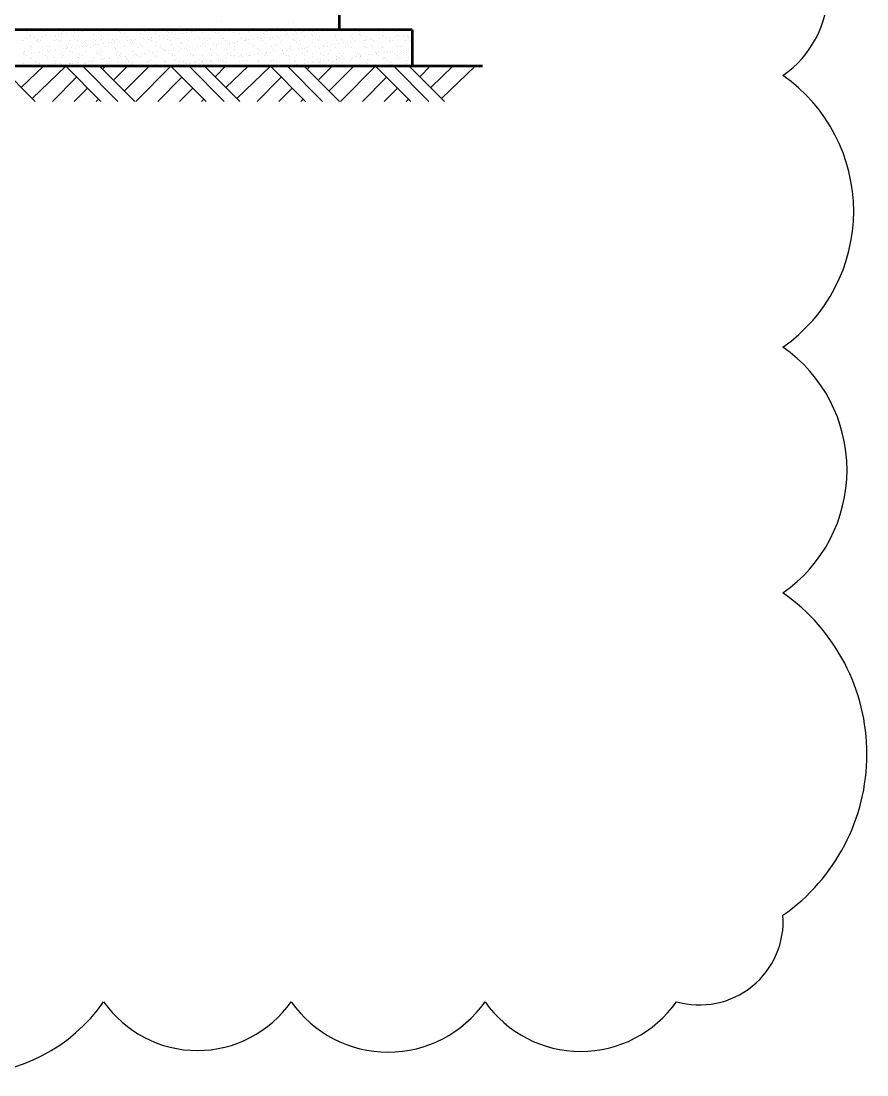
# Model space of a CAD drawing. Extents: x -160 to 364724, y -100 to 7353297.
# Drawn here: x 362354.1 to 362491.3, y 7349036.7 to 7349207.8 of the extents above; entities that cross this region are included whole.
import ezdxf

# ---------------------------------------------------------------- set-up
doc = ezdxf.new("R2010")
doc.units = 0
doc.header["$LTSCALE"] = 5
for name, color, linetype in [('GER-SIMBOLOS', 1, 'Continuous'), ('VEGETAÇÃO', 7, 'Continuous'), ('VISTA 2', 2, 'Continuous'), ('VISTA 3', 3, 'Continuous')]:
    doc.layers.add(name, color=color, linetype=linetype)

msp = doc.modelspace()

# ---------------------------------------------------------------- linework, layer by layer
for centre, radius, start, end in [((362467.761, 7349213.083), 17.286, 305, 55), ((362462.248, 7349176.888), 26.898, 305, 55), ((362463.706, 7349134.903), 24.357, 305, 55), ((362459.362, 7349088.796), 31.929, 305, 55), ((362464.116, 7349061.683), 13.594, 254.04277, 4.04277), ((362344.641, 7349064.592), 27.858, 215, 325), ((362382.677, 7349059.268), 18.576, 215, 325), ((362413.614, 7349059.62), 19.191, 215, 325), ((362444.857, 7349059.482), 18.949, 215, 325)]:
    msp.add_arc(centre, radius, start, end)
at = {"layer": 'GER-SIMBOLOS'}
for p, q in [((362356.335, 7349194.731), (362350.636, 7349200.43)), ((362354.103, 7349196.962), (362357.699, 7349200.43)), ((362355.873, 7349195.193), (362361.304, 7349200.43)), ((362367.003, 7349194.731), (362361.304, 7349200.43)), ((362369.773, 7349194.731), (362364.074, 7349200.43)), ((362372.504, 7349194.731), (362366.804, 7349200.43)), ((362367.376, 7349200.04), (362367.766, 7349200.43)), ((362369.145, 7349198.27), (362371.305, 7349200.43)), ((362370.915, 7349196.5), (362374.845, 7349200.43)), ((362372.685, 7349194.731), (362378.384, 7349200.43)), ((362384.084, 7349194.731), (362378.384, 7349200.43)), ((362387.014, 7349194.731), (362381.315, 7349200.43)), ((362389.544, 7349194.731), (362383.845, 7349200.43)), ((362385.542, 7349198.732), (362387.24, 7349200.43)), ((362387.312, 7349196.962), (362390.908, 7349200.43)), ((362389.082, 7349195.193), (362394.513, 7349200.43)), ((362400.212, 7349194.731), (362394.513, 7349200.43)), ((362402.982, 7349194.731), (362397.283, 7349200.43)), ((362405.712, 7349194.731), (362400.013, 7349200.43)), ((362400.584, 7349200.04), (362400.975, 7349200.43)), ((362402.354, 7349198.27), (362404.514, 7349200.43)), ((362404.124, 7349196.5), (362408.054, 7349200.43)), ((362405.894, 7349194.731), (362411.593, 7349200.43)), ((362417.292, 7349194.731), (362411.593, 7349200.43)), ((362420.223, 7349194.731), (362414.524, 7349200.43)), ((362422.753, 7349194.731), (362417.053, 7349200.43)), ((362418.751, 7349198.732), (362420.449, 7349200.43)), ((362420.521, 7349196.962), (362424.117, 7349200.43)), ((362422.291, 7349195.193), (362427.721, 7349200.43)), ((362359.144, 7349194.731), (362363.065, 7349198.652)), ((362376.241, 7349194.731), (362380.162, 7349198.652)), ((362392.353, 7349194.731), (362396.274, 7349198.652)), ((362409.45, 7349194.731), (362413.371, 7349198.652)), ((362362.683, 7349194.731), (362364.835, 7349196.882)), ((362379.781, 7349194.731), (362381.932, 7349196.882)), ((362395.892, 7349194.731), (362398.043, 7349196.882)), ((362412.99, 7349194.731), (362415.141, 7349196.882)), ((362366.223, 7349194.731), (362366.604, 7349195.112)), ((362383.32, 7349194.731), (362383.702, 7349195.112)), ((362399.432, 7349194.731), (362399.813, 7349195.112)), ((362416.529, 7349194.731), (362416.911, 7349195.112))]:
    msp.add_line(p, q, dxfattribs=at)
at = {"layer": 'VEGETAÇÃO', "color": 1, "linetype": 'Continuous'}
for p, q in [((362371.204, 7349207.118), (362371.204, 7349207.118)), ((362379.941, 7349206.853), (362379.941, 7349206.853)), ((362386.52, 7349207.719), (362386.52, 7349207.719)), ((362395.628, 7349206.782), (362395.628, 7349206.782)), ((362398.214, 7349207.449), (362398.214, 7349207.449)), ((362354.712, 7349206.209), (362354.712, 7349206.209)), ((362354.884, 7349206.02), (362354.884, 7349206.02)), ((362354.921, 7349204.949), (362354.921, 7349204.949)), ((362355.423, 7349205.015), (362355.423, 7349205.015)), ((362355.552, 7349205.44), (362355.552, 7349205.44)), ((362355.638, 7349205.481), (362355.638, 7349205.481)), ((362356.208, 7349205.119), (362356.208, 7349205.119)), ((362356.797, 7349204.802), (362356.797, 7349204.802)), ((362357.519, 7349205.291), (362357.519, 7349205.291)), ((362357.89, 7349206.026), (362357.89, 7349206.026)), ((362358.021, 7349205.357), (362358.021, 7349205.357)), ((362358.164, 7349205.513), (362358.164, 7349205.513)), ((362358.453, 7349206.287), (362358.453, 7349206.287)), ((362358.806, 7349205.461), (362358.806, 7349205.461)), ((362359.414, 7349205.407), (362359.414, 7349205.407)), ((362359.592, 7349205.244), (362359.592, 7349205.244)), ((362359.803, 7349204.807), (362359.803, 7349204.807)), ((362360.117, 7349205.633), (362360.117, 7349205.633)), ((362360.619, 7349205.699), (362360.619, 7349205.699)), ((362360.633, 7349205.501), (362360.633, 7349205.501)), ((362360.895, 7349206.031), (362360.895, 7349206.031)), ((362361.403, 7349205.803), (362361.403, 7349205.803)), ((362362.315, 7349206.254), (362362.315, 7349206.254)), ((362362.493, 7349206.091), (362362.493, 7349206.091)), ((362362.714, 7349205.975), (362362.714, 7349205.975)), ((362362.808, 7349204.813), (362362.808, 7349204.813)), ((362363.217, 7349206.041), (362363.217, 7349206.041)), ((362363.239, 7349205.595), (362363.239, 7349205.595)), ((362363.333, 7349205.321), (362363.333, 7349205.321)), ((362363.901, 7349206.037), (362363.901, 7349206.037)), ((362364.001, 7349206.145), (362364.001, 7349206.145)), ((362365.312, 7349206.317), (362365.312, 7349206.317)), ((362365.765, 7349205.627), (362365.765, 7349205.627)), ((362365.813, 7349204.818), (362365.813, 7349204.818)), ((362366.234, 7349206.168), (362366.234, 7349206.168)), ((362366.906, 7349206.042), (362366.906, 7349206.042)), ((362367.07, 7349204.722), (362367.07, 7349204.722)), ((362367.194, 7349205.288), (362367.194, 7349205.288)), ((362367.372, 7349205.125), (362367.372, 7349205.125)), ((362368.234, 7349205.615), (362368.234, 7349205.615)), ((362368.819, 7349204.824), (362368.819, 7349204.824)), ((362369.597, 7349204.755), (362369.597, 7349204.755)), ((362369.912, 7349206.048), (362369.912, 7349206.048)), ((362370.095, 7349206.135), (362370.095, 7349206.135)), ((362370.273, 7349205.972), (362370.273, 7349205.972)), ((362370.841, 7349205.709), (362370.841, 7349205.709)), ((362371.113, 7349205.203), (362371.113, 7349205.203)), ((362371.824, 7349204.829), (362371.824, 7349204.829)), ((362372.065, 7349204.743), (362372.065, 7349204.743)), ((362372.685, 7349204.789), (362372.685, 7349204.789)), ((362372.917, 7349206.053), (362372.917, 7349206.053)), ((362373.367, 7349205.742), (362373.367, 7349205.742)), ((362373.995, 7349204.962), (362373.995, 7349204.962)), ((362374.014, 7349206.05), (362374.014, 7349206.05)), ((362374.498, 7349205.028), (362374.498, 7349205.028)), ((362374.672, 7349204.837), (362374.672, 7349204.837)), ((362374.83, 7349204.834), (362374.83, 7349204.834)), ((362374.975, 7349205.17), (362374.975, 7349205.17)), ((362375.153, 7349205.007), (362375.153, 7349205.007)), ((362375.282, 7349205.131), (362375.282, 7349205.131)), ((362375.836, 7349205.73), (362375.836, 7349205.73)), ((362375.922, 7349206.059), (362375.922, 7349206.059)), ((362376.593, 7349205.304), (362376.593, 7349205.304)), ((362377.096, 7349205.37), (362377.096, 7349205.37)), ((362377.198, 7349204.869), (362377.198, 7349204.869)), ((362377.835, 7349204.84), (362377.835, 7349204.84)), ((362377.876, 7349206.017), (362377.876, 7349206.017)), ((362377.88, 7349205.473), (362377.88, 7349205.473)), ((362378.054, 7349205.854), (362378.054, 7349205.854)), ((362378.442, 7349205.824), (362378.442, 7349205.824)), ((362378.893, 7349205.084), (362378.893, 7349205.084)), ((362378.928, 7349206.064), (362378.928, 7349206.064)), ((362379.191, 7349205.646), (362379.191, 7349205.646)), ((362379.667, 7349204.857), (362379.667, 7349204.857)), ((362379.693, 7349205.712), (362379.693, 7349205.712)), ((362380.478, 7349205.815), (362380.478, 7349205.815)), ((362380.841, 7349204.845), (362380.841, 7349204.845)), ((362380.969, 7349205.856), (362380.969, 7349205.856)), ((362381.789, 7349205.988), (362381.789, 7349205.988)), ((362381.795, 7349205.931), (362381.795, 7349205.931)), ((362381.933, 7349206.069), (362381.933, 7349206.069)), ((362382.274, 7349204.951), (362382.274, 7349204.951)), ((362382.291, 7349206.054), (362382.291, 7349206.054)), ((362382.755, 7349205.051), (362382.755, 7349205.051)), ((362382.933, 7349204.888), (362382.933, 7349204.888)), ((362383.076, 7349206.157), (362383.076, 7349206.157)), ((362383.437, 7349205.844), (362383.437, 7349205.844)), ((362383.846, 7349204.851), (362383.846, 7349204.851)), ((362384.387, 7349206.33), (362384.387, 7349206.33)), ((362384.8, 7349204.983), (362384.8, 7349204.983)), ((362384.939, 7349206.075), (362384.939, 7349206.075)), ((362385.656, 7349205.898), (362385.656, 7349205.898)), ((362385.834, 7349205.735), (362385.834, 7349205.735)), ((362386.044, 7349205.938), (362386.044, 7349205.938)), ((362386.674, 7349204.966), (362386.674, 7349204.966)), ((362386.851, 7349204.856), (362386.851, 7349204.856)), ((362387.269, 7349204.971), (362387.269, 7349204.971)), ((362387.944, 7349206.08), (362387.944, 7349206.08)), ((362388.57, 7349205.97), (362388.57, 7349205.97)), ((362389.575, 7349205.813), (362389.575, 7349205.813)), ((362389.857, 7349204.862), (362389.857, 7349204.862)), ((362389.875, 7349205.065), (362389.875, 7349205.065)), ((362390.536, 7349204.933), (362390.536, 7349204.933)), ((362390.714, 7349204.77), (362390.714, 7349204.77)), ((362390.95, 7349206.086), (362390.95, 7349206.086)), ((362391.039, 7349205.958), (362391.039, 7349205.958)), ((362391.759, 7349204.801), (362391.759, 7349204.801)), ((362392.402, 7349205.098), (362392.402, 7349205.098)), ((362392.862, 7349204.867), (362392.862, 7349204.867)), ((362393.07, 7349204.974), (362393.07, 7349204.974)), ((362393.437, 7349205.78), (362393.437, 7349205.78)), ((362393.572, 7349205.04), (362393.572, 7349205.04)), ((362393.615, 7349205.617), (362393.615, 7349205.617)), ((362393.646, 7349206.052), (362393.646, 7349206.052)), ((362393.955, 7349206.091), (362393.955, 7349206.091)), ((362394.357, 7349205.143), (362394.357, 7349205.143)), ((362394.454, 7349204.847), (362394.454, 7349204.847)), ((362394.87, 7349205.086), (362394.87, 7349205.086)), ((362395.668, 7349205.316), (362395.668, 7349205.316)), ((362395.868, 7349204.873), (362395.868, 7349204.873)), ((362396.17, 7349205.382), (362396.17, 7349205.382)), ((362396.172, 7349206.084), (362396.172, 7349206.084)), ((362396.955, 7349205.485), (362396.955, 7349205.485)), ((362396.96, 7349206.097), (362396.96, 7349206.097)), ((362397.356, 7349205.694), (362397.356, 7349205.694)), ((362397.477, 7349205.18), (362397.477, 7349205.18)), ((362398.266, 7349205.658), (362398.266, 7349205.658)), ((362398.316, 7349204.814), (362398.316, 7349204.814)), ((362398.641, 7349206.073), (362398.641, 7349206.073)), ((362398.768, 7349205.724), (362398.768, 7349205.724)), ((362398.873, 7349204.878), (362398.873, 7349204.878)), ((362399.552, 7349205.827), (362399.552, 7349205.827)), ((362399.966, 7349206.102), (362399.966, 7349206.102)), ((362400.003, 7349205.212), (362400.003, 7349205.212)), ((362400.863, 7349206), (362400.863, 7349206)), ((362401.217, 7349205.661), (362401.217, 7349205.661)), ((362401.247, 7349206.167), (362401.247, 7349206.167)), ((362401.366, 7349206.066), (362401.366, 7349206.066)), ((362401.395, 7349205.498), (362401.395, 7349205.498)), ((362401.879, 7349204.884), (362401.879, 7349204.884)), ((362402.15, 7349206.169), (362402.15, 7349206.169)), ((362402.235, 7349204.729), (362402.235, 7349204.729)), ((362402.472, 7349205.2), (362402.472, 7349205.2)), ((362402.971, 7349206.108), (362402.971, 7349206.108)), ((362403.461, 7349206.342), (362403.461, 7349206.342)), ((362403.774, 7349206.199), (362403.774, 7349206.199)), ((362404.884, 7349204.889), (362404.884, 7349204.889)), ((362405.079, 7349205.294), (362405.079, 7349205.294)), ((362405.136, 7349205.576), (362405.136, 7349205.576)), ((362405.977, 7349206.113), (362405.977, 7349206.113)), ((362406.242, 7349206.187), (362406.242, 7349206.187)), ((362407.605, 7349205.326), (362407.605, 7349205.326)), ((362407.89, 7349204.895), (362407.89, 7349204.895)), ((362408.849, 7349206.281), (362408.849, 7349206.281)), ((362408.982, 7349206.119), (362408.982, 7349206.119)), ((362408.998, 7349205.543), (362408.998, 7349205.543)), ((362409.176, 7349205.38), (362409.176, 7349205.38)), ((362410.049, 7349204.711), (362410.049, 7349204.711)), ((362410.074, 7349205.314), (362410.074, 7349205.314)), ((362410.834, 7349204.814), (362410.834, 7349204.814)), ((362410.895, 7349204.9), (362410.895, 7349204.9)), ((362411.375, 7349206.313), (362411.375, 7349206.313)), ((362411.988, 7349206.124), (362411.988, 7349206.124)), ((362412.077, 7349206.227), (362412.077, 7349206.227)), ((362412.144, 7349204.986), (362412.144, 7349204.986)), ((362412.647, 7349205.053), (362412.647, 7349205.053)), ((362412.68, 7349205.408), (362412.68, 7349205.408)), ((362412.917, 7349205.457), (362412.917, 7349205.457)), ((362413.431, 7349205.156), (362413.431, 7349205.156)), ((362413.844, 7349206.301), (362413.844, 7349206.301)), ((362413.9, 7349204.905), (362413.9, 7349204.905)), ((362414.742, 7349205.328), (362414.742, 7349205.328)), ((362414.993, 7349206.13), (362414.993, 7349206.13)), ((362415.206, 7349205.44), (362415.206, 7349205.44)), ((362415.245, 7349205.395), (362415.245, 7349205.395)), ((362415.818, 7349206.304), (362415.818, 7349206.304)), ((362416.029, 7349205.498), (362416.029, 7349205.498)), ((362416.778, 7349205.424), (362416.778, 7349205.424)), ((362416.906, 7349204.911), (362416.906, 7349204.911)), ((362416.956, 7349205.261), (362416.956, 7349205.261)), ((362417.34, 7349205.67), (362417.34, 7349205.67)), ((362354.199, 7349204.537), (362354.199, 7349204.537)), ((362354.393, 7349204.526), (362354.393, 7349204.526)), ((362355.664, 7349203.604), (362355.664, 7349203.604)), ((362355.698, 7349203.621), (362355.698, 7349203.621)), ((362356.513, 7349204.56), (362356.513, 7349204.56)), ((362356.691, 7349204.397), (362356.691, 7349204.397)), ((362356.862, 7349204.514), (362356.862, 7349204.514)), ((362357.204, 7349204.542), (362357.204, 7349204.542)), ((362357.53, 7349203.627), (362357.53, 7349203.627)), ((362358.225, 7349203.653), (362358.225, 7349203.653)), ((362358.669, 7349203.609), (362358.669, 7349203.609)), ((362359.469, 7349204.608), (362359.469, 7349204.608)), ((362359.695, 7349203.079), (362359.695, 7349203.079)), ((362360.21, 7349204.548), (362360.21, 7349204.548)), ((362360.431, 7349204.474), (362360.431, 7349204.474)), ((362360.693, 7349203.642), (362360.693, 7349203.642)), ((362361.006, 7349203.252), (362361.006, 7349203.252)), ((362361.392, 7349203.594), (362361.392, 7349203.594)), ((362361.509, 7349203.318), (362361.509, 7349203.318)), ((362361.57, 7349203.431), (362361.57, 7349203.431)), ((362361.675, 7349203.615), (362361.675, 7349203.615)), ((362361.995, 7349204.64), (362361.995, 7349204.64)), ((362362.293, 7349203.421), (362362.293, 7349203.421)), ((362363.215, 7349204.553), (362363.215, 7349204.553)), ((362363.3, 7349203.736), (362363.3, 7349203.736)), ((362363.604, 7349203.594), (362363.604, 7349203.594)), ((362364.107, 7349203.66), (362364.107, 7349203.66)), ((362364.293, 7349204.441), (362364.293, 7349204.441)), ((362364.464, 7349204.629), (362364.464, 7349204.629)), ((362364.471, 7349204.278), (362364.471, 7349204.278)), ((362364.68, 7349203.62), (362364.68, 7349203.62)), ((362364.891, 7349203.763), (362364.891, 7349203.763)), ((362365.311, 7349203.509), (362365.311, 7349203.509)), ((362365.826, 7349203.768), (362365.826, 7349203.768)), ((362366.202, 7349203.936), (362366.202, 7349203.936)), ((362366.22, 7349204.559), (362366.22, 7349204.559)), ((362366.704, 7349204.002), (362366.704, 7349204.002)), ((362367.489, 7349204.105), (362367.489, 7349204.105)), ((362367.686, 7349203.625), (362367.686, 7349203.625)), ((362368.212, 7349204.356), (362368.212, 7349204.356)), ((362368.295, 7349203.756), (362368.295, 7349203.756)), ((362368.8, 7349204.278), (362368.8, 7349204.278)), ((362369.172, 7349203.476), (362369.172, 7349203.476)), ((362369.226, 7349204.564), (362369.226, 7349204.564)), ((362369.302, 7349204.344), (362369.302, 7349204.344)), ((362369.35, 7349203.313), (362369.35, 7349203.313)), ((362370.087, 7349204.447), (362370.087, 7349204.447)), ((362370.691, 7349203.631), (362370.691, 7349203.631)), ((362370.902, 7349203.85), (362370.902, 7349203.85)), ((362371.398, 7349204.62), (362371.398, 7349204.62)), ((362371.9, 7349204.686), (362371.9, 7349204.686)), ((362372.074, 7349204.323), (362372.074, 7349204.323)), ((362372.231, 7349204.57), (362372.231, 7349204.57)), ((362372.251, 7349204.16), (362372.251, 7349204.16)), ((362373.091, 7349203.39), (362373.091, 7349203.39)), ((362373.428, 7349203.882), (362373.428, 7349203.882)), ((362373.696, 7349203.636), (362373.696, 7349203.636)), ((362375.237, 7349204.575), (362375.237, 7349204.575)), ((362375.897, 7349203.87), (362375.897, 7349203.87)), ((362375.992, 7349204.237), (362375.992, 7349204.237)), ((362376.702, 7349203.642), (362376.702, 7349203.642)), ((362376.953, 7349203.357), (362376.953, 7349203.357)), ((362377.131, 7349203.194), (362377.131, 7349203.194)), ((362377.259, 7349203.009), (362377.259, 7349203.009)), ((362378.242, 7349204.581), (362378.242, 7349204.581)), ((362378.503, 7349203.964), (362378.503, 7349203.964)), ((362378.77, 7349203.091), (362378.77, 7349203.091)), ((362379.707, 7349203.647), (362379.707, 7349203.647)), ((362379.728, 7349202.998), (362379.728, 7349202.998)), ((362379.854, 7349204.204), (362379.854, 7349204.204)), ((362380.032, 7349204.041), (362380.032, 7349204.041)), ((362380.081, 7349203.264), (362380.081, 7349203.264)), ((362380.583, 7349203.33), (362380.583, 7349203.33)), ((362380.872, 7349203.272), (362380.872, 7349203.272)), ((362381.029, 7349203.996), (362381.029, 7349203.996)), ((362381.248, 7349204.586), (362381.248, 7349204.586)), ((362381.368, 7349203.433), (362381.368, 7349203.433)), ((362382.334, 7349203.091), (362382.334, 7349203.091)), ((362382.679, 7349203.606), (362382.679, 7349203.606)), ((362382.713, 7349203.653), (362382.713, 7349203.653)), ((362383.181, 7349203.672), (362383.181, 7349203.672)), ((362383.498, 7349203.984), (362383.498, 7349203.984)), ((362383.773, 7349204.119), (362383.773, 7349204.119)), ((362383.966, 7349203.775), (362383.966, 7349203.775)), ((362384.253, 7349204.592), (362384.253, 7349204.592)), ((362384.733, 7349203.239), (362384.733, 7349203.239)), ((362384.861, 7349203.124), (362384.861, 7349203.124)), ((362384.911, 7349203.076), (362384.911, 7349203.076)), ((362385.276, 7349203.948), (362385.276, 7349203.948)), ((362385.718, 7349203.658), (362385.718, 7349203.658)), ((362385.779, 7349204.014), (362385.779, 7349204.014)), ((362386.105, 7349204.078), (362386.105, 7349204.078)), ((362386.563, 7349204.117), (362386.563, 7349204.117)), ((362387.258, 7349204.597), (362387.258, 7349204.597)), ((362387.329, 7349203.112), (362387.329, 7349203.112)), ((362387.635, 7349204.086), (362387.635, 7349204.086)), ((362387.812, 7349203.923), (362387.812, 7349203.923)), ((362387.874, 7349204.29), (362387.874, 7349204.29)), ((362388.377, 7349204.356), (362388.377, 7349204.356)), ((362388.631, 7349204.111), (362388.631, 7349204.111)), ((362388.652, 7349203.153), (362388.652, 7349203.153)), ((362388.724, 7349203.664), (362388.724, 7349203.664)), ((362389.161, 7349204.459), (362389.161, 7349204.459)), ((362389.936, 7349203.206), (362389.936, 7349203.206)), ((362390.264, 7349204.603), (362390.264, 7349204.603)), ((362390.472, 7349204.632), (362390.472, 7349204.632)), ((362390.974, 7349204.698), (362390.974, 7349204.698)), ((362391.1, 7349204.099), (362391.1, 7349204.099)), ((362391.553, 7349204), (362391.553, 7349204)), ((362391.729, 7349203.669), (362391.729, 7349203.669)), ((362392.462, 7349203.238), (362392.462, 7349203.238)), ((362392.514, 7349203.12), (362392.514, 7349203.12)), ((362393.269, 7349204.608), (362393.269, 7349204.608)), ((362393.706, 7349204.193), (362393.706, 7349204.193)), ((362394.734, 7349203.675), (362394.734, 7349203.675)), ((362394.931, 7349203.226), (362394.931, 7349203.226)), ((362395.415, 7349203.967), (362395.415, 7349203.967)), ((362395.593, 7349203.804), (362395.593, 7349203.804)), ((362396.233, 7349204.225), (362396.233, 7349204.225)), ((362396.275, 7349204.613), (362396.275, 7349204.613)), ((362396.432, 7349203.035), (362396.432, 7349203.035)), ((362397.06, 7349203.001), (362397.06, 7349203.001)), ((362397.538, 7349203.32), (362397.538, 7349203.32)), ((362397.74, 7349203.68), (362397.74, 7349203.68)), ((362397.844, 7349203.104), (362397.844, 7349203.104)), ((362398.494, 7349204.651), (362398.494, 7349204.651)), ((362398.702, 7349204.213), (362398.702, 7349204.213)), ((362399.155, 7349203.276), (362399.155, 7349203.276)), ((362399.28, 7349204.619), (362399.28, 7349204.619)), ((362399.334, 7349203.882), (362399.334, 7349203.882)), ((362399.658, 7349203.343), (362399.658, 7349203.343)), ((362400.064, 7349203.352), (362400.064, 7349203.352)), ((362400.294, 7349203.002), (362400.294, 7349203.002)), ((362400.442, 7349203.446), (362400.442, 7349203.446)), ((362400.745, 7349203.686), (362400.745, 7349203.686)), ((362401.308, 7349204.307), (362401.308, 7349204.307)), ((362401.753, 7349203.618), (362401.753, 7349203.618)), ((362402.256, 7349203.685), (362402.256, 7349203.685)), ((362402.286, 7349204.624), (362402.286, 7349204.624)), ((362402.533, 7349203.34), (362402.533, 7349203.34)), ((362403.04, 7349203.788), (362403.04, 7349203.788)), ((362403.195, 7349203.849), (362403.195, 7349203.849)), ((362403.373, 7349203.686), (362403.373, 7349203.686)), ((362403.751, 7349203.691), (362403.751, 7349203.691)), ((362403.834, 7349204.339), (362403.834, 7349204.339)), ((362404.351, 7349203.96), (362404.351, 7349203.96)), ((362404.853, 7349204.027), (362404.853, 7349204.027)), ((362405.139, 7349203.434), (362405.139, 7349203.434)), ((362405.291, 7349204.63), (362405.291, 7349204.63)), ((362405.638, 7349204.13), (362405.638, 7349204.13)), ((362406.097, 7349204.696), (362406.097, 7349204.696)), ((362406.275, 7349204.533), (362406.275, 7349204.533)), ((362406.303, 7349204.327), (362406.303, 7349204.327)), ((362406.756, 7349203.696), (362406.756, 7349203.696)), ((362406.949, 7349204.302), (362406.949, 7349204.302)), ((362407.114, 7349203.763), (362407.114, 7349203.763)), ((362407.451, 7349204.369), (362407.451, 7349204.369)), ((362407.666, 7349203.467), (362407.666, 7349203.467)), ((362408.236, 7349204.472), (362408.236, 7349204.472)), ((362408.297, 7349204.635), (362408.297, 7349204.635)), ((362408.91, 7349204.421), (362408.91, 7349204.421)), ((362409.547, 7349204.644), (362409.547, 7349204.644)), ((362409.762, 7349203.702), (362409.762, 7349203.702)), ((362410.015, 7349204.61), (362410.015, 7349204.61)), ((362410.134, 7349203.455), (362410.134, 7349203.455)), ((362410.976, 7349203.73), (362410.976, 7349203.73)), ((362411.154, 7349203.567), (362411.154, 7349203.567)), ((362411.302, 7349204.641), (362411.302, 7349204.641)), ((362411.436, 7349204.453), (362411.436, 7349204.453)), ((362412.741, 7349203.549), (362412.741, 7349203.549)), ((362412.767, 7349203.707), (362412.767, 7349203.707)), ((362413.877, 7349204.577), (362413.877, 7349204.577)), ((362413.905, 7349204.442), (362413.905, 7349204.442)), ((362414.055, 7349204.414), (362414.055, 7349204.414)), ((362414.307, 7349204.646), (362414.307, 7349204.646)), ((362414.895, 7349203.645), (362414.895, 7349203.645)), ((362415.267, 7349203.581), (362415.267, 7349203.581)), ((362415.773, 7349203.713), (362415.773, 7349203.713)), ((362416.134, 7349203.013), (362416.134, 7349203.013)), ((362416.511, 7349204.536), (362416.511, 7349204.536)), ((362416.919, 7349203.116), (362416.919, 7349203.116)), ((362417.313, 7349204.652), (362417.313, 7349204.652)), ((362354.454, 7349202.667), (362354.454, 7349202.667)), ((362354.5, 7349202.395), (362354.5, 7349202.395)), ((362354.571, 7349202.38), (362354.571, 7349202.38)), ((362354.629, 7349202.78), (362354.629, 7349202.78)), ((362354.978, 7349202.12), (362354.978, 7349202.12)), ((362355.59, 7349201.9), (362355.59, 7349201.9)), ((362355.759, 7349201.762), (362355.759, 7349201.762)), ((362355.767, 7349201.737), (362355.767, 7349201.737)), ((362355.811, 7349202.568), (362355.811, 7349202.568)), ((362356.313, 7349202.634), (362356.313, 7349202.634)), ((362356.923, 7349202.655), (362356.923, 7349202.655)), ((362357.098, 7349202.737), (362357.098, 7349202.737)), ((362357.577, 7349202.385), (362357.577, 7349202.385)), ((362357.984, 7349202.126), (362357.984, 7349202.126)), ((362358.285, 7349201.794), (362358.285, 7349201.794)), ((362358.409, 7349202.91), (362358.409, 7349202.91)), ((362358.491, 7349202.747), (362358.491, 7349202.747)), ((362358.669, 7349202.584), (362358.669, 7349202.584)), ((362358.911, 7349202.976), (362358.911, 7349202.976)), ((362359.508, 7349201.815), (362359.508, 7349201.815)), ((362359.53, 7349202.749), (362359.53, 7349202.749)), ((362360.582, 7349202.39), (362360.582, 7349202.39)), ((362360.754, 7349201.782), (362360.754, 7349201.782)), ((362360.989, 7349202.131), (362360.989, 7349202.131)), ((362362.056, 7349202.781), (362362.056, 7349202.781)), ((362362.409, 7349202.662), (362362.409, 7349202.662)), ((362363.361, 7349201.876), (362363.361, 7349201.876)), ((362363.37, 7349201.782), (362363.37, 7349201.782)), ((362363.548, 7349201.619), (362363.548, 7349201.619)), ((362363.587, 7349202.396), (362363.587, 7349202.396)), ((362363.994, 7349202.137), (362363.994, 7349202.137)), ((362364.525, 7349202.769), (362364.525, 7349202.769)), ((362365.781, 7349201.381), (362365.781, 7349201.381)), ((362365.887, 7349201.908), (362365.887, 7349201.908)), ((362366.271, 7349202.629), (362366.271, 7349202.629)), ((362366.449, 7349202.466), (362366.449, 7349202.466)), ((362366.593, 7349202.401), (362366.593, 7349202.401)), ((362367, 7349202.142), (362367, 7349202.142)), ((362367.092, 7349201.554), (362367.092, 7349201.554)), ((362367.131, 7349202.863), (362367.131, 7349202.863)), ((362367.289, 7349201.696), (362367.289, 7349201.696)), ((362367.594, 7349201.62), (362367.594, 7349201.62)), ((362368.356, 7349201.896), (362368.356, 7349201.896)), ((362368.379, 7349201.723), (362368.379, 7349201.723)), ((362369.598, 7349202.407), (362369.598, 7349202.407)), ((362369.657, 7349202.895), (362369.657, 7349202.895)), ((362369.69, 7349201.896), (362369.69, 7349201.896)), ((362370.005, 7349202.148), (362370.005, 7349202.148)), ((362370.19, 7349202.543), (362370.19, 7349202.543)), ((362370.192, 7349201.962), (362370.192, 7349201.962)), ((362370.962, 7349201.99), (362370.962, 7349201.99)), ((362370.977, 7349202.065), (362370.977, 7349202.065)), ((362371.15, 7349201.663), (362371.15, 7349201.663)), ((362371.328, 7349201.5), (362371.328, 7349201.5)), ((362372.126, 7349202.883), (362372.126, 7349202.883)), ((362372.287, 7349202.238), (362372.287, 7349202.238)), ((362372.604, 7349202.412), (362372.604, 7349202.412)), ((362372.79, 7349202.304), (362372.79, 7349202.304)), ((362373.011, 7349202.153), (362373.011, 7349202.153)), ((362373.489, 7349202.022), (362373.489, 7349202.022)), ((362373.574, 7349202.407), (362373.574, 7349202.407)), ((362374.052, 7349202.51), (362374.052, 7349202.51)), ((362374.23, 7349202.347), (362374.23, 7349202.347)), ((362374.733, 7349202.977), (362374.733, 7349202.977)), ((362374.885, 7349202.58), (362374.885, 7349202.58)), ((362375.069, 7349201.578), (362375.069, 7349201.578)), ((362375.388, 7349202.646), (362375.388, 7349202.646)), ((362375.609, 7349202.418), (362375.609, 7349202.418)), ((362375.957, 7349202.011), (362375.957, 7349202.011)), ((362376.016, 7349202.159), (362376.016, 7349202.159)), ((362376.172, 7349202.749), (362376.172, 7349202.749)), ((362377.483, 7349202.922), (362377.483, 7349202.922)), ((362377.97, 7349202.425), (362377.97, 7349202.425)), ((362377.985, 7349202.988), (362377.985, 7349202.988)), ((362378.564, 7349202.105), (362378.564, 7349202.105)), ((362378.615, 7349202.423), (362378.615, 7349202.423)), ((362378.931, 7349201.545), (362378.931, 7349201.545)), ((362379.022, 7349202.164), (362379.022, 7349202.164)), ((362379.109, 7349201.382), (362379.109, 7349201.382)), ((362381.09, 7349202.137), (362381.09, 7349202.137)), ((362381.62, 7349202.429), (362381.62, 7349202.429)), ((362381.832, 7349202.392), (362381.832, 7349202.392)), ((362382.01, 7349202.229), (362382.01, 7349202.229)), ((362382.027, 7349202.169), (362382.027, 7349202.169)), ((362382.85, 7349201.459), (362382.85, 7349201.459)), ((362383.559, 7349202.125), (362383.559, 7349202.125)), ((362384.071, 7349201.29), (362384.071, 7349201.29)), ((362384.625, 7349202.434), (362384.625, 7349202.434)), ((362384.855, 7349201.394), (362384.855, 7349201.394)), ((362385.032, 7349202.175), (362385.032, 7349202.175)), ((362385.751, 7349202.306), (362385.751, 7349202.306)), ((362386.166, 7349202.219), (362386.166, 7349202.219)), ((362386.166, 7349201.566), (362386.166, 7349201.566)), ((362386.669, 7349201.632), (362386.669, 7349201.632)), ((362386.711, 7349201.426), (362386.711, 7349201.426)), ((362387.453, 7349201.736), (362387.453, 7349201.736)), ((362387.631, 7349202.44), (362387.631, 7349202.44)), ((362388.038, 7349202.18), (362388.038, 7349202.18)), ((362388.692, 7349202.251), (362388.692, 7349202.251)), ((362388.764, 7349201.908), (362388.764, 7349201.908)), ((362389.266, 7349201.975), (362389.266, 7349201.975)), ((362389.613, 7349202.273), (362389.613, 7349202.273)), ((362389.79, 7349202.11), (362389.79, 7349202.11)), ((362389.997, 7349201.346), (362389.997, 7349201.346)), ((362390.051, 7349202.078), (362390.051, 7349202.078)), ((362390.63, 7349201.341), (362390.63, 7349201.341)), ((362390.636, 7349202.445), (362390.636, 7349202.445)), ((362391.043, 7349202.186), (362391.043, 7349202.186)), ((362391.161, 7349202.239), (362391.161, 7349202.239)), ((362391.362, 7349202.25), (362391.362, 7349202.25)), ((362391.864, 7349202.317), (362391.864, 7349202.317)), ((362392.523, 7349201.378), (362392.523, 7349201.378)), ((362392.649, 7349202.42), (362392.649, 7349202.42)), ((362392.692, 7349202.957), (362392.692, 7349202.957)), ((362393.531, 7349202.188), (362393.531, 7349202.188)), ((362393.642, 7349202.451), (362393.642, 7349202.451)), ((362393.767, 7349202.333), (362393.767, 7349202.333)), ((362393.96, 7349202.592), (362393.96, 7349202.592)), ((362394.049, 7349202.191), (362394.049, 7349202.191)), ((362394.462, 7349202.659), (362394.462, 7349202.659)), ((362394.492, 7349201.308), (362394.492, 7349201.308)), ((362394.992, 7349201.367), (362394.992, 7349201.367)), ((362395.247, 7349202.762), (362395.247, 7349202.762)), ((362396.294, 7349202.365), (362396.294, 7349202.365)), ((362396.558, 7349202.934), (362396.558, 7349202.934)), ((362396.647, 7349202.456), (362396.647, 7349202.456)), ((362397.054, 7349202.197), (362397.054, 7349202.197)), ((362397.393, 7349202.155), (362397.393, 7349202.155)), ((362397.571, 7349201.992), (362397.571, 7349201.992)), ((362397.599, 7349201.46), (362397.599, 7349201.46)), ((362398.762, 7349202.353), (362398.762, 7349202.353)), ((362399.653, 7349202.461), (362399.653, 7349202.461)), ((362400.06, 7349202.202), (362400.06, 7349202.202)), ((362400.125, 7349201.493), (362400.125, 7349201.493)), ((362400.472, 7349202.839), (362400.472, 7349202.839)), ((362401.312, 7349202.069), (362401.312, 7349202.069)), ((362401.369, 7349202.447), (362401.369, 7349202.447)), ((362402.594, 7349201.481), (362402.594, 7349201.481)), ((362402.658, 7349202.467), (362402.658, 7349202.467)), ((362403.065, 7349202.208), (362403.065, 7349202.208)), ((362403.145, 7349201.303), (362403.145, 7349201.303)), ((362403.895, 7349202.48), (362403.895, 7349202.48)), ((362403.93, 7349201.406), (362403.93, 7349201.406)), ((362404.213, 7349202.916), (362404.213, 7349202.916)), ((362405.174, 7349202.036), (362405.174, 7349202.036)), ((362405.2, 7349201.575), (362405.2, 7349201.575)), ((362405.241, 7349201.579), (362405.241, 7349201.579)), ((362405.351, 7349201.873), (362405.351, 7349201.873)), ((362405.664, 7349202.472), (362405.664, 7349202.472)), ((362405.743, 7349201.645), (362405.743, 7349201.645)), ((362406.071, 7349202.213), (362406.071, 7349202.213)), ((362406.364, 7349202.468), (362406.364, 7349202.468)), ((362406.528, 7349201.748), (362406.528, 7349201.748)), ((362407.726, 7349201.607), (362407.726, 7349201.607)), ((362407.839, 7349201.921), (362407.839, 7349201.921)), ((362408.075, 7349202.883), (362408.075, 7349202.883)), ((362408.253, 7349202.72), (362408.253, 7349202.72)), ((362408.341, 7349201.987), (362408.341, 7349201.987)), ((362408.669, 7349202.478), (362408.669, 7349202.478)), ((362408.971, 7349202.562), (362408.971, 7349202.562)), ((362409.076, 7349202.219), (362409.076, 7349202.219)), ((362409.092, 7349201.951), (362409.092, 7349201.951)), ((362409.126, 7349202.09), (362409.126, 7349202.09)), ((362410.195, 7349201.595), (362410.195, 7349201.595)), ((362410.436, 7349202.263), (362410.436, 7349202.263)), ((362410.541, 7349201.285), (362410.541, 7349201.285)), ((362410.939, 7349202.329), (362410.939, 7349202.329)), ((362411.497, 7349202.594), (362411.497, 7349202.594)), ((362411.674, 7349202.483), (362411.674, 7349202.483)), ((362411.723, 7349202.432), (362411.723, 7349202.432)), ((362411.993, 7349202.798), (362411.993, 7349202.798)), ((362412.081, 7349202.224), (362412.081, 7349202.224)), ((362412.802, 7349201.689), (362412.802, 7349201.689)), ((362412.954, 7349201.918), (362412.954, 7349201.918)), ((362413.034, 7349202.605), (362413.034, 7349202.605)), ((362413.132, 7349201.755), (362413.132, 7349201.755)), ((362413.537, 7349202.671), (362413.537, 7349202.671)), ((362413.547, 7349201.291), (362413.547, 7349201.291)), ((362413.966, 7349202.582), (362413.966, 7349202.582)), ((362414.321, 7349202.774), (362414.321, 7349202.774)), ((362414.68, 7349202.489), (362414.68, 7349202.489)), ((362415.087, 7349202.23), (362415.087, 7349202.23)), ((362415.328, 7349201.721), (362415.328, 7349201.721)), ((362415.632, 7349202.947), (362415.632, 7349202.947)), ((362415.855, 7349202.765), (362415.855, 7349202.765)), ((362416.033, 7349202.602), (362416.033, 7349202.602)), ((362416.552, 7349201.296), (362416.552, 7349201.296)), ((362416.572, 7349202.676), (362416.572, 7349202.676)), ((362416.873, 7349201.832), (362416.873, 7349201.832)), ((362354.515, 7349200.807), (362354.515, 7349200.807)), ((362356.443, 7349201.187), (362356.443, 7349201.187)), ((362356.607, 7349200.968), (362356.607, 7349200.968)), ((362356.984, 7349200.795), (362356.984, 7349200.795)), ((362359.298, 7349200.528), (362359.298, 7349200.528)), ((362359.449, 7349201.192), (362359.449, 7349201.192)), ((362359.59, 7349200.889), (362359.59, 7349200.889)), ((362359.801, 7349200.594), (362359.801, 7349200.594)), ((362360.469, 7349200.935), (362360.469, 7349200.935)), ((362360.585, 7349200.697), (362360.585, 7349200.697)), ((362360.647, 7349200.772), (362360.647, 7349200.772)), ((362361.896, 7349200.87), (362361.896, 7349200.87)), ((362362.117, 7349200.921), (362362.117, 7349200.921)), ((362362.399, 7349200.936), (362362.399, 7349200.936)), ((362362.454, 7349201.198), (362362.454, 7349201.198)), ((362363.183, 7349201.039), (362363.183, 7349201.039)), ((362364.387, 7349200.849), (362364.387, 7349200.849)), ((362364.494, 7349201.212), (362364.494, 7349201.212)), ((362364.585, 7349200.909), (362364.585, 7349200.909)), ((362364.996, 7349201.278), (362364.996, 7349201.278)), ((362365.46, 7349201.203), (362365.46, 7349201.203)), ((362367.192, 7349201.003), (362367.192, 7349201.003)), ((362368.249, 7349200.816), (362368.249, 7349200.816)), ((362368.427, 7349200.653), (362368.427, 7349200.653)), ((362368.465, 7349201.209), (362368.465, 7349201.209)), ((362369.718, 7349201.036), (362369.718, 7349201.036)), ((362371.47, 7349201.214), (362371.47, 7349201.214)), ((362372.168, 7349200.731), (362372.168, 7349200.731)), ((362372.187, 7349201.024), (362372.187, 7349201.024)), ((362374.476, 7349201.22), (362374.476, 7349201.22)), ((362374.794, 7349201.118), (362374.794, 7349201.118)), ((362376.03, 7349200.698), (362376.03, 7349200.698)), ((362376.208, 7349200.535), (362376.208, 7349200.535)), ((362377.32, 7349201.15), (362377.32, 7349201.15)), ((362377.481, 7349201.225), (362377.481, 7349201.225)), ((362378.373, 7349200.54), (362378.373, 7349200.54)), ((362378.875, 7349200.606), (362378.875, 7349200.606)), ((362379.66, 7349200.71), (362379.66, 7349200.71)), ((362379.789, 7349201.138), (362379.789, 7349201.138)), ((362379.948, 7349200.612), (362379.948, 7349200.612)), ((362380.487, 7349201.231), (362380.487, 7349201.231)), ((362380.971, 7349200.882), (362380.971, 7349200.882)), ((362381.473, 7349200.948), (362381.473, 7349200.948)), ((362382.258, 7349201.052), (362382.258, 7349201.052)), ((362382.395, 7349201.232), (362382.395, 7349201.232)), ((362383.492, 7349201.236), (362383.492, 7349201.236)), ((362383.568, 7349201.224), (362383.568, 7349201.224)), ((362383.81, 7349200.579), (362383.81, 7349200.579)), ((362384.921, 7349201.264), (362384.921, 7349201.264)), ((362386.498, 7349201.242), (362386.498, 7349201.242)), ((362386.889, 7349201.263), (362386.889, 7349201.263)), ((362387.39, 7349201.252), (362387.39, 7349201.252)), ((362387.729, 7349200.494), (362387.729, 7349200.494)), ((362389.503, 7349201.247), (362389.503, 7349201.247)), ((362391.591, 7349200.461), (362391.591, 7349200.461)), ((362392.508, 7349201.252), (362392.508, 7349201.252)), ((362393.828, 7349200.474), (362393.828, 7349200.474)), ((362394.67, 7349201.145), (362394.67, 7349201.145)), ((362395.514, 7349201.258), (362395.514, 7349201.258)), ((362396.354, 7349200.506), (362396.354, 7349200.506)), ((362397.447, 7349200.553), (362397.447, 7349200.553)), ((362397.95, 7349200.619), (362397.95, 7349200.619)), ((362398.411, 7349201.222), (362398.411, 7349201.222)), ((362398.519, 7349201.263), (362398.519, 7349201.263)), ((362398.734, 7349200.722), (362398.734, 7349200.722)), ((362398.823, 7349200.494), (362398.823, 7349200.494)), ((362400.045, 7349200.895), (362400.045, 7349200.895)), ((362400.548, 7349200.961), (362400.548, 7349200.961)), ((362401.332, 7349201.064), (362401.332, 7349201.064)), ((362401.43, 7349200.588), (362401.43, 7349200.588)), ((362401.525, 7349201.269), (362401.525, 7349201.269)), ((362402.272, 7349201.189), (362402.272, 7349201.189)), ((362402.45, 7349201.026), (362402.45, 7349201.026)), ((362402.643, 7349201.237), (362402.643, 7349201.237)), ((362403.956, 7349200.62), (362403.956, 7349200.62)), ((362404.53, 7349201.274), (362404.53, 7349201.274)), ((362406.191, 7349201.104), (362406.191, 7349201.104)), ((362406.425, 7349200.608), (362406.425, 7349200.608)), ((362407.536, 7349201.28), (362407.536, 7349201.28)), ((362409.031, 7349200.702), (362409.031, 7349200.702)), ((362410.053, 7349201.071), (362410.053, 7349201.071)), ((362410.231, 7349200.908), (362410.231, 7349200.908)), ((362411.558, 7349200.734), (362411.558, 7349200.734)), ((362413.972, 7349200.985), (362413.972, 7349200.985)), ((362414.026, 7349200.723), (362414.026, 7349200.723)), ((362416.522, 7349200.565), (362416.522, 7349200.565)), ((362416.633, 7349200.816), (362416.633, 7349200.816)), ((362417.024, 7349200.631), (362417.024, 7349200.631))]:
    msp.add_line(p, q, dxfattribs=at)
at = {"layer": 'VISTA 2', "linetype": 'Continuous', "lineweight": 53}
for p, q in [((362417.5, 7349206.342), (362268.876, 7349206.342)), ((362417.5, 7349206.342), (362417.5, 7349200.43)), ((362428.905, 7349200.43), (362257.116, 7349200.43))]:
    msp.add_line(p, q, dxfattribs=at)
at = {"layer": 'VISTA 3', "color": 6, "linetype": 'Continuous', "lineweight": 53}
for p, q in [((362405.676, 7349212.254), (362405.676, 7349206.342)), ((362405.676, 7349206.342), (362280.7, 7349206.342))]:
    msp.add_line(p, q, dxfattribs=at)

doc.saveas('drawing.dxf')
